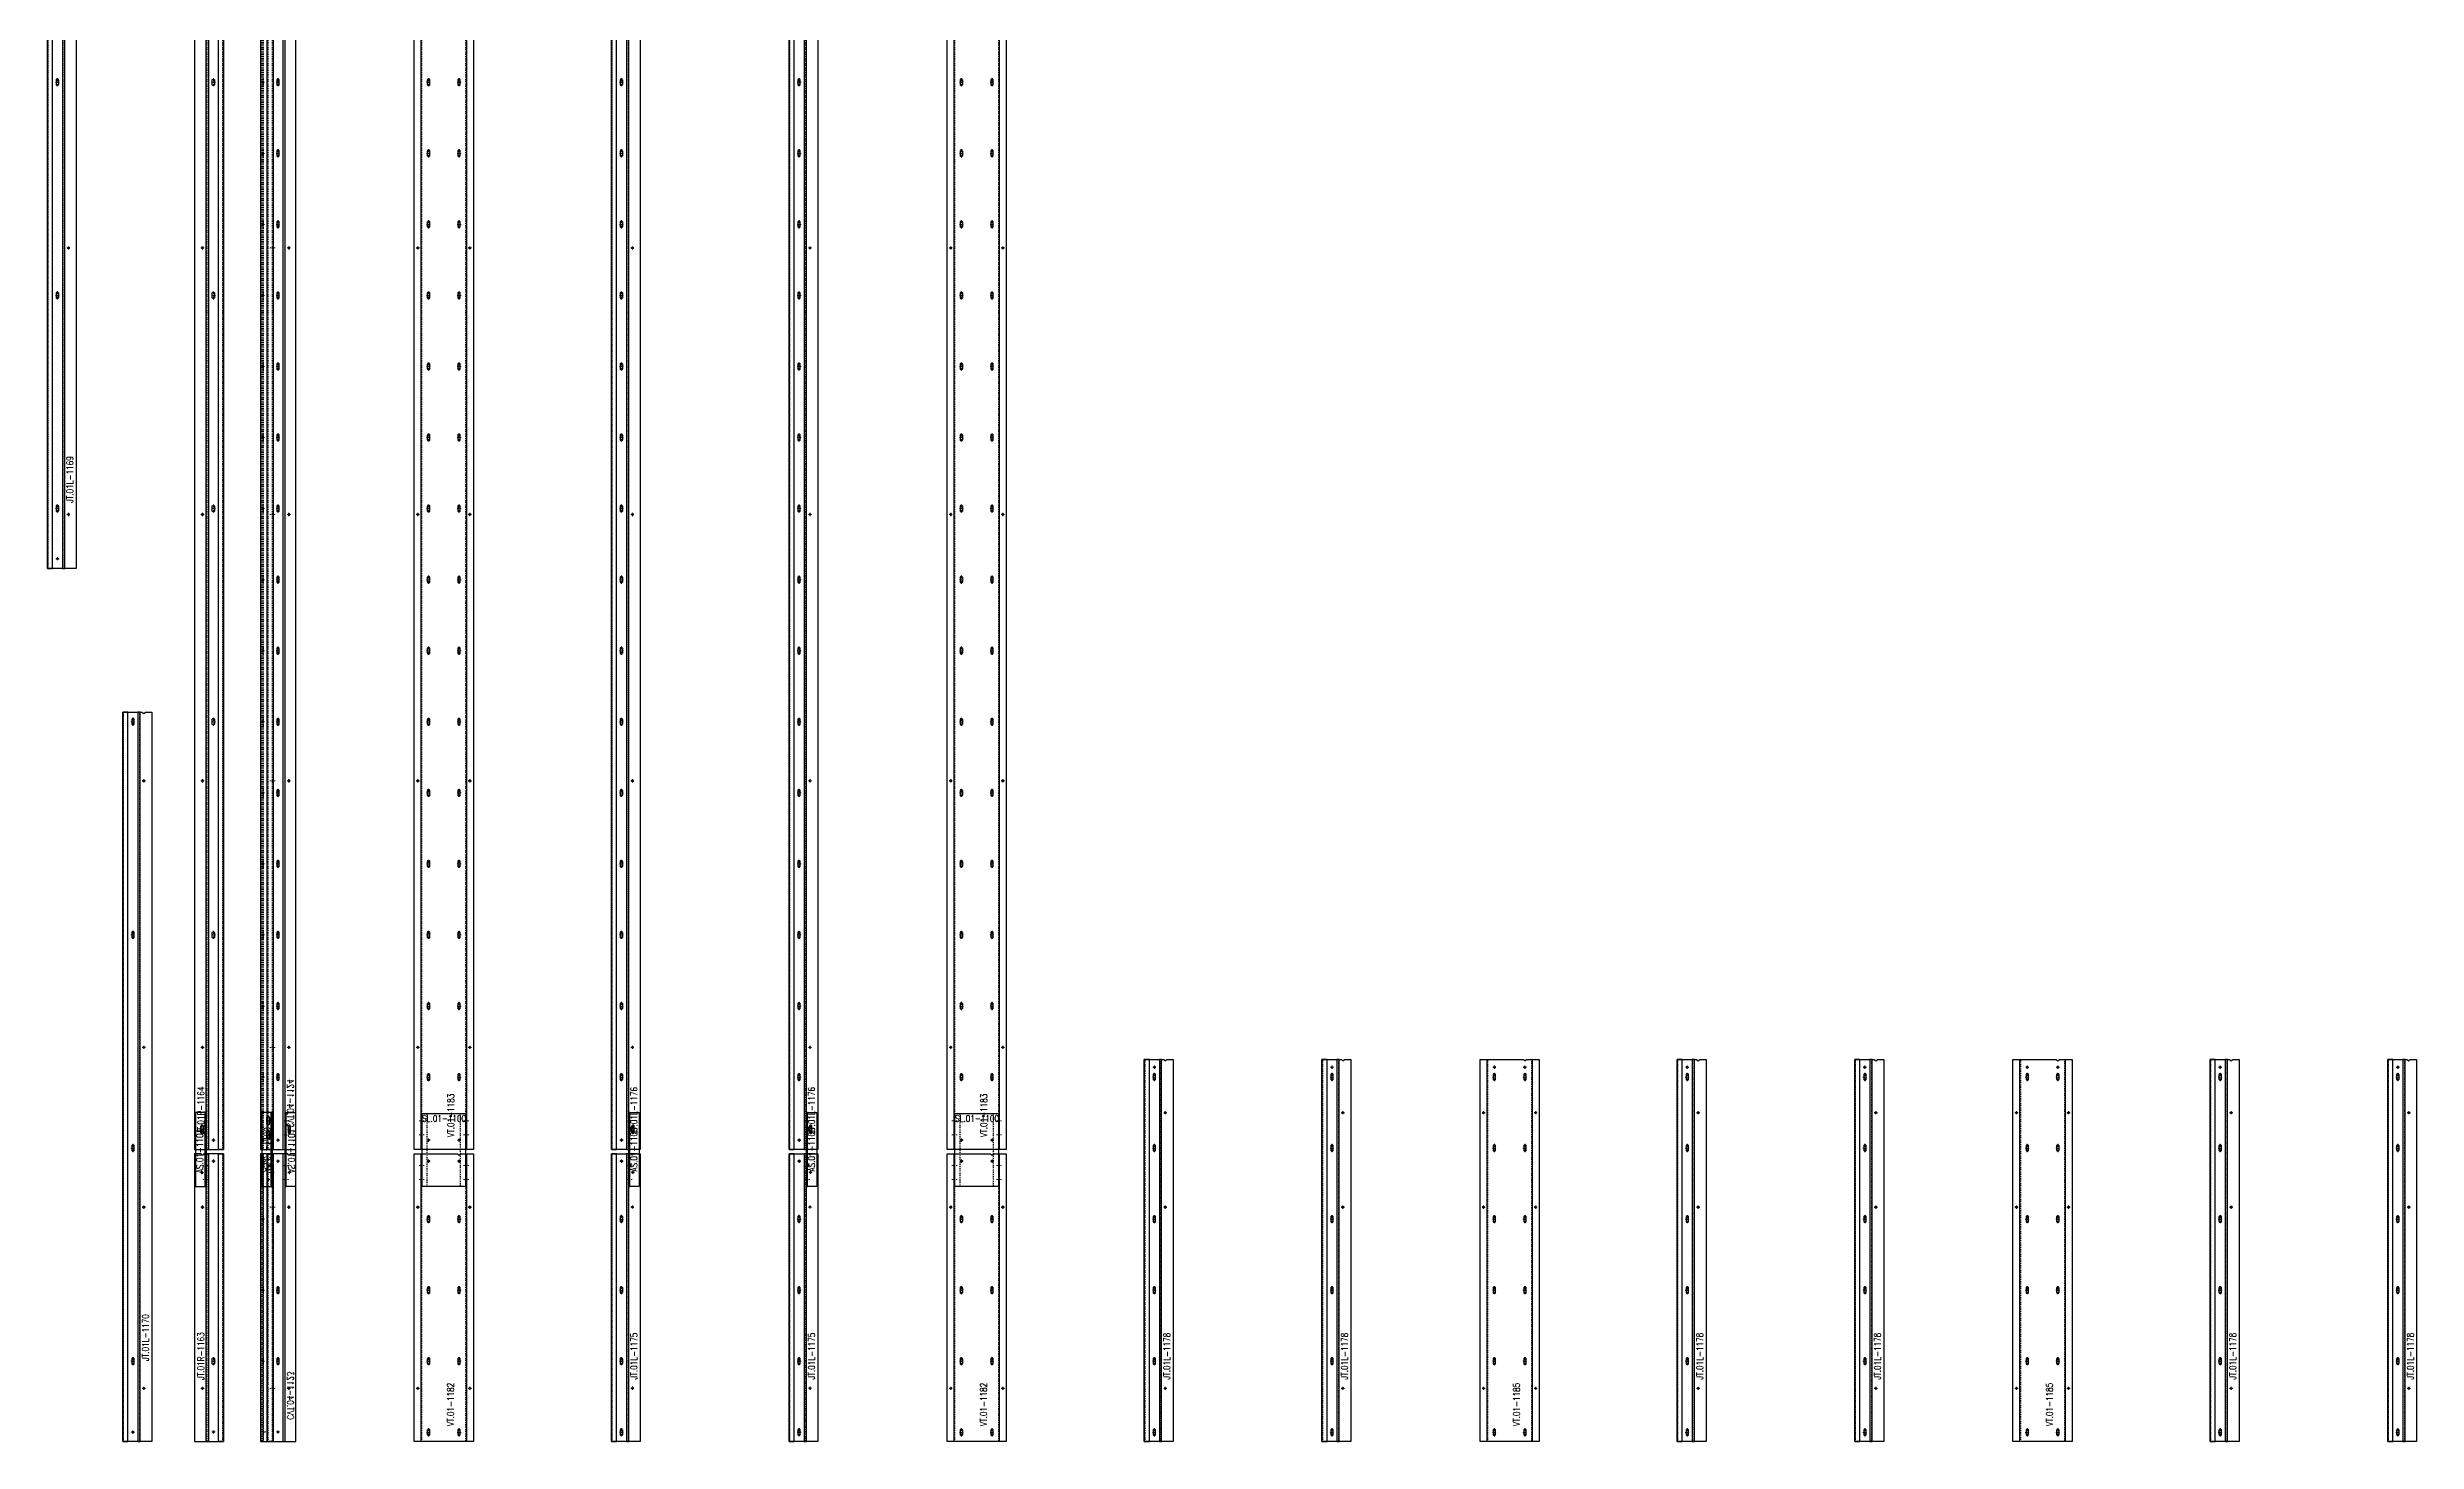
# Model space of a CAD drawing. Header units: inches. Extents: x 841 to 14134, y -5681 to -3225.
# Drawn here: x 2028.6 to 2295.3, y -5681.3 to -5524.4 of the extents above; entities that cross this region are included whole.
import ezdxf

# ---------------------------------------------------------------- set-up
doc = ezdxf.new("R2010")
doc.units = ezdxf.units.IN
doc.header["$MEASUREMENT"] = 0
for name, pattern in [('NBK_Center', [0.541667, 0.333333, -0.0625, 0.083333, -0.0625]), ('NBK_Center2', [0.270833, 0.166667, -0.03125, 0.041667, -0.03125]), ('NBK_Hidden', [0.125, 0.083333, -0.041667]), ('NBK_Hidden2', [0.0625, 0.041667, -0.020833])]:
    doc.linetypes.add(name, pattern=pattern)
doc.layers.get('Defpoints').update_dxf_attribs({"color": 250, "lineweight": 0})
for name, color, linetype, lineweight in [('!Bracket', 11, 'Continuous', 25), ('!Dimension', 50, 'Continuous', 5), ('!Extrusion', 140, 'Continuous', 25), ('!Linetype_Center', 220, 'NBK_Center', 9), ('!Linetype_Center2', 222, 'NBK_Center2', 9), ('!Misc2', 252, 'NBK_Hidden2', 5)]:
    doc.layers.add(name, color=color, linetype=linetype, lineweight=lineweight)
doc.styles.add('Romans', font='romans.shx', dxfattribs={"width": 0.8})

# ---------------------------------------------------------------- blocks, each defined once
blk = doc.blocks.new('TAP HOLE_5mm')
at = {"layer": '!Linetype_Center2'}
for points in [[(-0.18, 0), (0.18, 0)], [(0, 0.18), (0, -0.18)]]:
    blk.add_lwpolyline(points, dxfattribs=at)
blk.add_circle((0, 0), 0.101)
blk = doc.blocks.new('WEEP HOLE')
at = {"layer": '!Linetype_Center'}
for p, q in [((-0.22, 0.37), (0.22, 0.37)), ((0, 0.83), (0, -0.08))]:
    blk.add_line(p, q, dxfattribs=at)
at = {"color": 0}
blk.add_lwpolyline([(-0.14, 0.61), (-0.14, 0.14, 0.414214), (0, 0, 0.414214), (0.14, 0.14), (0.14, 0.61, 0.414214), (0, 0.75, 0.414214)], format="xyb", close=True, dxfattribs=at)
blk = doc.blocks.new('VT.01-1185')
at = {"layer": '!Extrusion'}
blk.add_lwpolyline([(3.33, 0), (-3.33, 0), (-3.33, 43.03), (1.58, 43.03, 1), (1.86, 43.03), (3.33, 43.03)], format="xyb", close=True, dxfattribs=at)
blk.add_lwpolyline([(1.86, 43.03), (2.54, 43.03), (2.54, 0), (-2.54, 0), (-2.54, 43.03), (1.58, 43.03)], dxfattribs=at)
at = {"layer": '!Extrusion', "linetype": 'NBK_Hidden'}
blk.add_lwpolyline([(1.86, 43.03), (2.46, 43.03), (2.46, 0), (-2.46, 0), (-2.46, 43.03), (1.58, 43.03)], dxfattribs=at)
at = {"layer": '!Extrusion'}
for name, p in [('WEEP HOLE', (-1.72, 40.68)), ('TAP HOLE_5mm', (-1.72, 42.15)), ('WEEP HOLE', (1.72, 40.68)), ('TAP HOLE_5mm', (1.72, 42.15)), ('TAP HOLE_5mm', (-2.93, 37.03)), ('TAP HOLE_5mm', (2.93, 37.03)), ('WEEP HOLE', (-1.72, 32.68)), ('WEEP HOLE', (1.72, 32.68)), ('TAP HOLE_5mm', (-2.93, 26.4)), ('WEEP HOLE', (-1.72, 24.68)), ('WEEP HOLE', (1.72, 24.68)), ('TAP HOLE_5mm', (2.93, 26.4)), ('WEEP HOLE', (-1.72, 16.68)), ('WEEP HOLE', (1.72, 16.68)), ('WEEP HOLE', (-1.72, 8.68)), ('WEEP HOLE', (1.72, 8.68)), ('TAP HOLE_5mm', (-2.93, 6)), ('TAP HOLE_5mm', (2.93, 6)), ('WEEP HOLE', (-1.72, 0.67)), ('WEEP HOLE', (1.72, 0.67))]:
    blk.add_blockref(name, p, dxfattribs=at)
at = {"layer": 'Defpoints', "color": 1, "insert": (0.77, 4.18), "char_height": 0.75, "width": 1.65, "attachment_point": 5, "rotation": 90, "style": 'Romans'}
blk.add_mtext('VT.01-1185', dxfattribs=at)
blk = doc.blocks.new('SECTION CLEAR HOLE 1')
at = {"layer": '!Linetype_Center2'}
blk.add_line((-0.33, 0, 0), (0.26, 0, 0), dxfattribs=at)
at = {"layer": '!Misc2'}
blk.add_lwpolyline([(-0.12, 0.1), (0, 0.1), (0, -0.1), (-0.12, -0.1)], close=True, dxfattribs=at)
blk = doc.blocks.new('SLOTTED SECTION1')
at = {"layer": '!Linetype_Center2'}
blk.add_lwpolyline([(-0.24, 0), (0.12, 0)], dxfattribs=at)
at = {"layer": '!Misc2'}
blk.add_lwpolyline([(-0.12, 0.47), (0, 0.47), (0, -0.47), (-0.12, -0.47)], close=True, dxfattribs=at)
blk = doc.blocks.new('SLOTTED HOLE 1')
at = {"layer": '!Linetype_Center'}
for p, q in [((0, 0.55), (0, -0.55)), ((-0.22, 0), (0.22, 0))]:
    blk.add_line(p, q, dxfattribs=at)
at = {"color": 0}
blk.add_lwpolyline([(-0.14, 0.33), (-0.14, -0.33, 0.414214), (0, -0.47, 0.414214), (0.14, -0.33), (0.14, 0.33, 0.414214), (0, 0.47, 0.414214)], format="xyb", close=True, dxfattribs=at)
blk = doc.blocks.new('SL.01-1101')
at = {"layer": '!Bracket'}
for points in [[(4.65, -1.3), (4.65, -0.12), (-3.67, -0.12), (-3.67, -1.3)], [(-3.67, -1.3), (-3.67, -1.18), (4.65, -1.18), (4.65, -1.3)]]:
    blk.add_lwpolyline(points, close=True, dxfattribs=at)
at = {"layer": '!Dimension', "xscale": -1, "rotation": 270}
for name, p in [('SECTION CLEAR HOLE 1', (-2.88, -1.18)), ('SECTION CLEAR HOLE 1', (-1.3, -1.18)), ('SLOTTED SECTION1', (2.15, -1.18)), ('SLOTTED SECTION1', (3.73, -1.18))]:
    blk.add_blockref(name, p, dxfattribs=at)
at = {"layer": '!Extrusion', "xscale": -1, "rotation": 270}
blk.add_blockref('TAP HOLE_5mm', (-2.09, -0.83), dxfattribs=at)
at = {"layer": '!Extrusion', "linetype": 'NBK_Hidden', "xscale": -1, "rotation": 270}
blk.add_blockref('SLOTTED HOLE 1', (2.75, -0.83), dxfattribs=at)
at = {"layer": 'Defpoints', "color": 30, "insert": (0.32, -0.6), "char_height": 0.75, "width": 1.65, "attachment_point": 5, "style": 'Romans'}
blk.add_mtext('AS.01-1101', dxfattribs=at)
blk = doc.blocks.new('JT.01R-1163')
at = {"layer": '!Extrusion'}
blk.add_lwpolyline([(-3.25, 0), (0, 0), (0, 32.4), (-2.22, 32.4, -1), (-2.5, 32.4), (-3.25, 32.4)], format="xyb", close=True, dxfattribs=at)
for points in [[(-1.69, 32.4), (-1.69, 0), (-1.95, 0), (-1.95, 32.4)], [(0, 32.4), (0, 0), (-0.57, 0), (-0.57, 32.4)]]:
    blk.add_lwpolyline(points, close=True, dxfattribs=at)
at = {"layer": '!Extrusion', "linetype": 'NBK_Hidden'}
for points in [[(-1.87, 32.4), (-1.87, 0), (-1.95, 0), (-1.95, 32.4)], [(0, 32.4), (0, 0), (-0.08, 0), (-0.08, 32.4)]]:
    blk.add_lwpolyline(points, close=True, dxfattribs=at)
at = {"layer": '!Extrusion', "xscale": -1}
for name, p in [('TAP HOLE_5mm', (-1.13, 31.57)), ('TAP HOLE_5mm', (-2.36, 26.4)), ('WEEP HOLE', (-1.13, 8.68)), ('TAP HOLE_5mm', (-2.36, 6)), ('TAP HOLE_5mm', (-1.13, 1.09))]:
    blk.add_blockref(name, p, dxfattribs=at)
at = {"color": 144, "rotation": 90}
blk.add_blockref('SL.01-1101', (-3.25, 32.4), dxfattribs=at)
at = {"layer": 'Defpoints', "color": 5, "insert": (-2.54, 9.62), "char_height": 0.75, "width": 1.65, "attachment_point": 5, "rotation": 90, "style": 'Romans'}
blk.add_mtext('JT.01R-1163', dxfattribs=at)
blk = doc.blocks.new('CLEAR SECTION HOLE')
at = {"layer": '!Linetype_Center2'}
blk.add_line((-0.33, 0), (0.26, 0), dxfattribs=at)
at = {"layer": '!Misc2'}
blk.add_lwpolyline([(-0.08, 0.1), (0, 0.1), (0, -0.1), (-0.08, -0.1)], close=True, dxfattribs=at)
blk = doc.blocks.new('VT.01-1182')
at = {"layer": '!Extrusion'}
blk.add_lwpolyline([(-2.45, 36.93), (2.45, 36.93), (2.45, 28.73), (-2.45, 28.73)], close=True, dxfattribs=at)
at = {"layer": '!Extrusion', "linetype": 'NBK_Hidden2'}
blk.add_lwpolyline([(-1.86, 36.93), (1.86, 36.93), (1.86, 28.73), (-1.86, 28.73)], close=True, dxfattribs=at)
at = {"layer": '!Extrusion'}
blk.add_lwpolyline([(3.33, 0), (-3.33, 0), (-3.33, 32.4), (1.58, 32.4, 1), (1.86, 32.4), (3.33, 32.4)], format="xyb", close=True, dxfattribs=at)
blk.add_lwpolyline([(1.86, 32.4), (2.54, 32.4), (2.54, 0), (-2.54, 0), (-2.54, 32.4), (1.58, 32.4)], dxfattribs=at)
at = {"layer": '!Extrusion', "linetype": 'NBK_Hidden'}
blk.add_lwpolyline([(1.86, 32.4), (2.46, 32.4), (2.46, 0), (-2.46, 0), (-2.46, 32.4), (1.58, 32.4)], dxfattribs=at)
at = {"layer": '!Dimension', "rotation": 360}
for p in [(-2.46, 31.1), (-2.46, 29.52), (2.54, 31.1), (2.54, 29.52)]:
    blk.add_blockref('CLEAR SECTION HOLE', p, dxfattribs=at)
at = {"layer": '!Extrusion'}
for name, p in [('TAP HOLE_5mm', (-1.72, 31.57)), ('TAP HOLE_5mm', (1.72, 31.57)), ('TAP HOLE_5mm', (-2.93, 26.4)), ('WEEP HOLE', (-1.72, 24.68)), ('WEEP HOLE', (1.72, 24.68)), ('TAP HOLE_5mm', (2.93, 26.4)), ('WEEP HOLE', (-1.72, 16.68)), ('WEEP HOLE', (1.72, 16.68)), ('WEEP HOLE', (-1.72, 8.68)), ('WEEP HOLE', (1.72, 8.68)), ('TAP HOLE_5mm', (-2.93, 6)), ('TAP HOLE_5mm', (2.93, 6)), ('WEEP HOLE', (-1.72, 0.67)), ('WEEP HOLE', (1.72, 0.67))]:
    blk.add_blockref(name, p, dxfattribs=at)
at = {"layer": 'Defpoints', "color": 30, "insert": (0.03, 36.38), "char_height": 0.75, "width": 1.65, "attachment_point": 5, "style": 'Romans'}
blk.add_mtext('SL.01-1100', dxfattribs=at)
at = {"layer": 'Defpoints', "color": 1, "insert": (0.77, 4.18), "char_height": 0.75, "width": 1.65, "attachment_point": 5, "rotation": 90, "style": 'Romans'}
blk.add_mtext('VT.01-1182', dxfattribs=at)
blk = doc.blocks.new('SLOTTED SECTION HOLE')
at = {"layer": '!Linetype_Center2'}
blk.add_line((-0.33, 0), (0.26, 0), dxfattribs=at)
at = {"layer": '!Misc2'}
blk.add_lwpolyline([(-0.08, 0.47), (0, 0.47), (0, -0.47), (-0.08, -0.47)], close=True, dxfattribs=at)
blk = doc.blocks.new('VT.01-1183')
at = {"layer": '!Extrusion'}
blk.add_lwpolyline([(-2.45, 148.03), (2.45, 148.03), (2.45, 139.83), (-2.45, 139.83)], close=True, dxfattribs=at)
at = {"layer": '!Extrusion', "linetype": 'NBK_Hidden2'}
blk.add_lwpolyline([(-1.86, 148.03), (1.86, 148.03), (1.86, 139.83), (-1.86, 139.83)], close=True, dxfattribs=at)
at = {"layer": '!Extrusion'}
blk.add_lwpolyline([(3.33, 0), (-3.33, 0), (-3.33, 143.5), (1.58, 143.5, 1), (1.86, 143.5), (3.33, 143.5)], format="xyb", close=True, dxfattribs=at)
blk.add_lwpolyline([(1.86, 143.5), (2.54, 143.5), (2.54, 0), (-2.54, 0), (-2.54, 143.5), (1.58, 143.5)], dxfattribs=at)
at = {"layer": '!Extrusion', "linetype": 'NBK_Hidden'}
blk.add_lwpolyline([(1.86, 143.5), (2.46, 143.5), (2.46, 0), (-2.46, 0), (-2.46, 143.5), (1.58, 143.5)], dxfattribs=at)
at = {"layer": '!Dimension', "rotation": 360}
for name, p in [('CLEAR SECTION HOLE', (-2.46, 142.21)), ('CLEAR SECTION HOLE', (2.54, 142.21)), ('CLEAR SECTION HOLE', (-2.46, 140.63)), ('CLEAR SECTION HOLE', (2.54, 140.63)), ('SLOTTED SECTION HOLE', (-2.46, 3.23)), ('SLOTTED SECTION HOLE', (2.54, 3.23)), ('SLOTTED SECTION HOLE', (-2.46, 1.65)), ('SLOTTED SECTION HOLE', (2.54, 1.65))]:
    blk.add_blockref(name, p, dxfattribs=at)
at = {"layer": '!Extrusion', "rotation": 360}
for name, p in [('TAP HOLE_5mm', (-1.72, 142.67)), ('TAP HOLE_5mm', (1.72, 142.67)), ('WEEP HOLE', (-1.72, 135.78)), ('WEEP HOLE', (1.72, 135.78)), ('TAP HOLE_5mm', (-2.93, 131.5)), ('TAP HOLE_5mm', (2.93, 131.5)), ('WEEP HOLE', (-1.72, 127.78)), ('WEEP HOLE', (1.72, 127.78)), ('WEEP HOLE', (-1.72, 119.78)), ('WEEP HOLE', (1.72, 119.78)), ('WEEP HOLE', (-1.72, 111.78)), ('WEEP HOLE', (1.72, 111.78)), ('WEEP HOLE', (-1.72, 103.78)), ('WEEP HOLE', (1.72, 103.78)), ('TAP HOLE_5mm', (-2.93, 101.5)), ('TAP HOLE_5mm', (2.93, 101.5)), ('WEEP HOLE', (-1.72, 95.78)), ('WEEP HOLE', (1.72, 95.78)), ('WEEP HOLE', (-1.72, 87.78)), ('WEEP HOLE', (1.72, 87.78)), ('WEEP HOLE', (-1.72, 79.78)), ('WEEP HOLE', (1.72, 79.78)), ('WEEP HOLE', (-1.72, 71.78)), ('WEEP HOLE', (1.72, 71.78)), ('TAP HOLE_5mm', (-2.93, 71.5)), ('TAP HOLE_5mm', (2.93, 71.5)), ('WEEP HOLE', (-1.72, 63.78)), ('WEEP HOLE', (1.72, 63.78)), ('WEEP HOLE', (-1.72, 55.78)), ('WEEP HOLE', (1.72, 55.78)), ('WEEP HOLE', (-1.72, 47.78)), ('WEEP HOLE', (1.72, 47.78)), ('TAP HOLE_5mm', (-2.93, 41.5)), ('WEEP HOLE', (-1.72, 39.77)), ('WEEP HOLE', (1.72, 39.77)), ('TAP HOLE_5mm', (2.93, 41.5)), ('WEEP HOLE', (-1.72, 31.78)), ('WEEP HOLE', (1.72, 31.78)), ('WEEP HOLE', (-1.72, 23.78)), ('WEEP HOLE', (1.72, 23.78)), ('WEEP HOLE', (-1.72, 15.78)), ('WEEP HOLE', (1.72, 15.78)), ('TAP HOLE_5mm', (-2.93, 11.5)), ('TAP HOLE_5mm', (2.93, 11.5)), ('WEEP HOLE', (-1.72, 7.78)), ('WEEP HOLE', (1.72, 7.78)), ('TAP HOLE_5mm', (-1.72, 1.06)), ('TAP HOLE_5mm', (1.72, 1.06))]:
    blk.add_blockref(name, p, dxfattribs=at)
at = {"layer": 'Defpoints', "color": 30, "insert": (-0.07, 147.18), "char_height": 0.75, "width": 1.65, "attachment_point": 5, "style": 'Romans'}
blk.add_mtext('SL.01-1100', dxfattribs=at)
at = {"layer": 'Defpoints', "color": 1, "insert": (0.8, 3.84), "char_height": 0.75, "width": 1.65, "attachment_point": 5, "rotation": 90, "style": 'Romans'}
blk.add_mtext('VT.01-1183', dxfattribs=at)
blk = doc.blocks.new('JT.01R-1164')
at = {"layer": '!Extrusion'}
blk.add_lwpolyline([(-3.25, 0), (0, 0), (0, 143.5), (-2.22, 143.5, -1), (-2.5, 143.5), (-3.25, 143.5)], format="xyb", close=True, dxfattribs=at)
for points in [[(-1.69, 143.5), (-1.69, 0), (-1.95, 0), (-1.95, 143.5)], [(0, 143.5), (0, 0), (-0.57, 0), (-0.57, 143.5)]]:
    blk.add_lwpolyline(points, close=True, dxfattribs=at)
at = {"layer": '!Extrusion', "linetype": 'NBK_Hidden'}
for points in [[(-1.87, 143.5), (-1.87, 0), (-1.95, 0), (-1.95, 143.5)], [(0, 143.5), (0, 0), (-0.08, 0), (-0.08, 143.5)]]:
    blk.add_lwpolyline(points, close=True, dxfattribs=at)
at = {"layer": '!Extrusion', "xscale": -1}
for name, p in [('TAP HOLE_5mm', (-1.13, 142.67)), ('TAP HOLE_5mm', (-2.36, 131.5)), ('WEEP HOLE', (-1.13, 119.78)), ('TAP HOLE_5mm', (-2.36, 101.5)), ('WEEP HOLE', (-1.13, 95.78)), ('WEEP HOLE', (-1.13, 71.78)), ('TAP HOLE_5mm', (-2.36, 71.5)), ('WEEP HOLE', (-1.13, 47.78)), ('TAP HOLE_5mm', (-2.36, 41.5)), ('WEEP HOLE', (-1.13, 23.78)), ('TAP HOLE_5mm', (-2.36, 11.5)), ('TAP HOLE_5mm', (-1.13, 1.06))]:
    blk.add_blockref(name, p, dxfattribs=at)
at = {"color": 144, "rotation": 90}
blk.add_blockref('SL.01-1101', (-3.25, 143.5), dxfattribs=at)
at = {"layer": 'Defpoints', "color": 5, "insert": (-2.54, 4.4), "char_height": 0.75, "width": 1.65, "attachment_point": 5, "rotation": 90, "style": 'Romans'}
blk.add_mtext('JT.01R-1164', dxfattribs=at)
blk = doc.blocks.new('AS.01-1100')
at = {"layer": '!Bracket'}
for points in [[(-1.3, 4.65), (-0.12, 4.65), (-0.12, -3.67), (-1.3, -3.67)], [(-1.3, -3.67), (-1.18, -3.67), (-1.18, 4.65), (-1.3, 4.65)]]:
    blk.add_lwpolyline(points, close=True, dxfattribs=at)
at = {"layer": '!Dimension'}
for name, p in [('SLOTTED SECTION1', (-1.18, 3.73)), ('SLOTTED SECTION1', (-1.18, 2.15)), ('SECTION CLEAR HOLE 1', (-1.18, -1.3)), ('SECTION CLEAR HOLE 1', (-1.18, -2.88))]:
    blk.add_blockref(name, p, dxfattribs=at)
at = {"layer": '!Extrusion', "linetype": 'NBK_Hidden'}
blk.add_blockref('SLOTTED HOLE 1', (-0.83, 2.75), dxfattribs=at)
at = {"layer": '!Extrusion', "rotation": 360}
blk.add_blockref('TAP HOLE_5mm', (-0.83, -2.09), dxfattribs=at)
at = {"layer": 'Defpoints', "color": 30, "insert": (-0.71, 0.49), "char_height": 0.75, "width": 1.65, "attachment_point": 5, "rotation": 90, "style": 'Romans'}
blk.add_mtext('AS.01-1100', dxfattribs=at)
blk = doc.blocks.new('JT.01L-1169')
at = {"layer": '!Extrusion'}
blk.add_lwpolyline([(3.25, 0), (0, 0), (0, 78.08), (2.22, 78.08, 1), (2.5, 78.08), (3.25, 78.08)], format="xyb", close=True, dxfattribs=at)
at = {"layer": '!Extrusion', "linetype": 'NBK_Hidden'}
for points in [[(0, 78.08), (0, 0), (0.08, 0), (0.08, 78.08)], [(1.87, 78.08), (1.87, 0), (1.95, 0), (1.95, 78.08)]]:
    blk.add_lwpolyline(points, close=True, dxfattribs=at)
at = {"layer": '!Extrusion'}
for points in [[(0, 78.08), (0, 0), (0.57, 0), (0.57, 78.08)], [(1.69, 78.08), (1.69, 0), (1.95, 0), (1.95, 78.08)]]:
    blk.add_lwpolyline(points, close=True, dxfattribs=at)
at = {"layer": '!Dimension'}
blk.add_blockref('AS.01-1100', (3.25, 78.08), dxfattribs=at)
at = {"layer": '!Extrusion', "rotation": 360}
for p in [(1.13, 77.25), (2.36, 66.08), (2.36, 36.08), (2.36, 6.08), (1.13, 1.09)]:
    blk.add_blockref('TAP HOLE_5mm', p, dxfattribs=at)
at = {"layer": '!Extrusion'}
for p in [(1.13, 54.37), (1.13, 30.37), (1.13, 6.37)]:
    blk.add_blockref('WEEP HOLE', p, dxfattribs=at)
at = {"layer": 'Defpoints', "color": 2, "insert": (2.54, 10), "char_height": 0.75, "width": 1.65, "attachment_point": 5, "rotation": 90, "style": 'Romans'}
blk.add_mtext('JT.01L-1169', dxfattribs=at)
blk = doc.blocks.new('JT.01L-1170')
at = {"layer": '!Extrusion'}
blk.add_lwpolyline([(3.25, 0.19), (0, 0.19), (0, 82.31), (2.22, 82.31, 1), (2.5, 82.31), (3.25, 82.31)], format="xyb", close=True, dxfattribs=at)
at = {"layer": '!Extrusion', "linetype": 'NBK_Hidden'}
for points in [[(0, 82.31), (0, 0.19), (0.08, 0.19), (0.08, 82.31)], [(1.87, 82.31), (1.87, 0.19), (1.95, 0.19), (1.95, 82.31)]]:
    blk.add_lwpolyline(points, close=True, dxfattribs=at)
at = {"layer": '!Extrusion'}
for points in [[(0, 82.31), (0, 0.19), (0.57, 0.19), (0.57, 82.31)], [(1.69, 82.31), (1.69, 0.19), (1.95, 0.19), (1.95, 82.31)]]:
    blk.add_lwpolyline(points, close=True, dxfattribs=at)
for p in [(1.13, 80.87), (1.13, 56.87), (1.13, 32.87), (1.13, 8.87)]:
    blk.add_blockref('WEEP HOLE', p, dxfattribs=at)
at = {"layer": '!Extrusion', "rotation": 360}
for p in [(2.36, 74.58), (2.36, 44.58), (2.36, 26.58), (2.36, 6.19), (1.13, 1.25)]:
    blk.add_blockref('TAP HOLE_5mm', p, dxfattribs=at)
at = {"layer": 'Defpoints', "color": 2, "insert": (2.54, 11.9), "char_height": 0.75, "width": 1.65, "attachment_point": 5, "rotation": 90, "style": 'Romans'}
blk.add_mtext('JT.01L-1170', dxfattribs=at)
blk = doc.blocks.new('19mm WEEP HOLE')
at = {"layer": '!Linetype_Center'}
blk.add_line((-0.37, 0.2), (-0.37, -0.12), dxfattribs=at)
at = {"linetype": 'NBK_Hidden'}
blk.add_lwpolyline([(-0.75, 0.08), (0, 0.08), (0, 0), (-0.75, 0)], close=True, dxfattribs=at)
blk = doc.blocks.new('HOLE SECTION')
at = {"layer": '!Linetype_Center2'}
blk.add_line((-0.33, 0), (0.26, 0), dxfattribs=at)
at = {"layer": '!Misc2'}
blk.add_lwpolyline([(-0.09, 0.1), (0, 0.1), (0, -0.1), (-0.09, -0.1)], close=True, dxfattribs=at)
blk = doc.blocks.new('AS.01-1100-')
at = {"layer": '!Bracket'}
for points in [[(4.65, 1.33), (4.65, 0.15), (-3.67, 0.15), (-3.67, 1.33)], [(-3.67, 1.33), (-3.67, 1.21), (4.65, 1.21), (4.65, 1.33)]]:
    blk.add_lwpolyline(points, close=True, dxfattribs=at)
at = {"layer": '!Dimension', "rotation": 270}
for name, p in [('SECTION CLEAR HOLE 1', (-2.09, 1.21)), ('SLOTTED SECTION1', (2.75, 1.21))]:
    blk.add_blockref(name, p, dxfattribs=at)
at = {"layer": '!Extrusion', "rotation": 270}
for p in [(-2.88, 0.86, 0), (-1.3, 0.86, 0)]:
    blk.add_blockref('TAP HOLE_5mm', p, dxfattribs=at)
at = {"layer": '!Extrusion', "linetype": 'NBK_Hidden', "rotation": 270}
for p in [(2.15, 0.86), (3.73, 0.86)]:
    blk.add_blockref('SLOTTED HOLE 1', p, dxfattribs=at)
at = {"layer": 'Defpoints', "color": 30, "insert": (0.49, 0.74), "char_height": 0.75, "width": 1.65, "attachment_point": 5, "style": 'Romans'}
blk.add_mtext('AS.01-1100', dxfattribs=at)
blk = doc.blocks.new('CVT.04-1124')
at = {"layer": '!Extrusion'}
blk.add_lwpolyline([(-3.97, 0), (-3.97, 143.5), (-3.34, 143.5, 1), (-3.06, 143.5), (0, 143.5), (0, 0)], format="xyb", close=True, dxfattribs=at)
for points in [[(-2.78, 0), (-2.78, 143.5), (-2.53, 143.5), (-2.53, 0)], [(-0.76, 0), (-0.76, 143.5), (-1.41, 143.5), (-1.41, 0)]]:
    blk.add_lwpolyline(points, close=True, dxfattribs=at)
at = {"layer": '!Extrusion', "linetype": 'NBK_Hidden'}
for points in [[(-1.42, 0), (-1.42, 143.5), (-1.33, 143.5), (-1.33, 0)], [(-0.86, 0), (-0.86, 143.5), (-0.76, 143.5), (-0.76, 0)], [(-0.35, 0), (-0.35, 143.5), (-0.28, 143.5), (-0.28, 0)], [(-0.04, 0), (-0.04, 143.5), (-0.14, 143.5), (-0.14, 0)]]:
    blk.add_lwpolyline(points, close=True, dxfattribs=at)
at = {"layer": '!Dimension'}
for name, p in [('CLEAR SECTION HOLE', (-0.28, 142.67)), ('HOLE SECTION', (-1.33, 131.5)), ('HOLE SECTION', (-1.33, 101.5)), ('HOLE SECTION', (-1.33, 71.5)), ('HOLE SECTION', (-1.33, 41.5)), ('HOLE SECTION', (-1.33, 11.5)), ('CLEAR SECTION HOLE', (-0.28, 1.06))]:
    blk.add_blockref(name, p, dxfattribs=at)
at = {"layer": '!Extrusion', "xscale": -1}
for name, p in [('TAP HOLE_5mm', (-1.97, 142.67)), ('WEEP HOLE', (-1.97, 135.78)), ('WEEP HOLE', (-1.97, 127.78)), ('WEEP HOLE', (-1.97, 119.78)), ('WEEP HOLE', (-1.97, 111.78)), ('WEEP HOLE', (-1.97, 103.78)), ('WEEP HOLE', (-1.97, 95.78)), ('WEEP HOLE', (-1.97, 87.78)), ('WEEP HOLE', (-1.97, 79.78)), ('WEEP HOLE', (-1.97, 71.78)), ('WEEP HOLE', (-1.97, 63.78)), ('WEEP HOLE', (-1.97, 55.78)), ('WEEP HOLE', (-1.97, 47.78)), ('WEEP HOLE', (-1.97, 39.77)), ('WEEP HOLE', (-1.97, 31.78)), ('WEEP HOLE', (-1.97, 23.78)), ('WEEP HOLE', (-1.97, 15.78)), ('WEEP HOLE', (-1.97, 7.78)), ('TAP HOLE_5mm', (-1.97, 1.06))]:
    blk.add_blockref(name, p, dxfattribs=at)
at = {"layer": '!Extrusion', "rotation": 270}
for p in [(-0.35, 135.78), (-0.35, 127.78), (-0.35, 119.78), (-0.35, 111.78), (-0.35, 103.78), (-0.35, 95.78), (-0.35, 87.78), (-0.35, 79.78), (-0.35, 71.78), (-0.35, 63.78), (-0.35, 55.78), (-0.35, 47.78), (-0.35, 39.77), (-0.35, 31.78), (-0.35, 23.78), (-0.35, 15.78), (-0.35, 7.78)]:
    blk.add_blockref('19mm WEEP HOLE', p, dxfattribs=at)
at = {"layer": '!Extrusion'}
for p in [(-3.2, 131.5), (-3.2, 101.5), (-3.2, 71.5), (-3.2, 41.5), (-3.2, 11.5)]:
    blk.add_blockref('TAP HOLE_5mm', p, dxfattribs=at)
at = {"color": 144, "rotation": 90}
for name, p in [('SL.01-1101', (-4.08, 143.5)), ('AS.01-1100-', (0, 143.5))]:
    blk.add_blockref(name, p, dxfattribs=at)
at = {"layer": 'Defpoints', "color": 3, "insert": (-3.38, 5.18), "char_height": 0.75, "width": 1.65, "attachment_point": 5, "rotation": 90, "style": 'Romans'}
blk.add_mtext('CVT.04-1124', dxfattribs=at)
blk = doc.blocks.new('CVT.04-1123')
at = {"layer": '!Extrusion'}
blk.add_lwpolyline([(-3.97, 0), (-3.97, 32.4), (-3.34, 32.4, 1), (-3.06, 32.4), (0, 32.4), (0, 0)], format="xyb", close=True, dxfattribs=at)
for points in [[(-2.78, 0), (-2.78, 32.4), (-2.53, 32.4), (-2.53, 0)], [(-0.76, 0), (-0.76, 32.4), (-1.41, 32.4), (-1.41, 0)]]:
    blk.add_lwpolyline(points, close=True, dxfattribs=at)
at = {"layer": '!Extrusion', "linetype": 'NBK_Hidden'}
for points in [[(-1.42, 0), (-1.42, 32.4), (-1.33, 32.4), (-1.33, 0)], [(-0.86, 0), (-0.86, 32.4), (-0.76, 32.4), (-0.76, 0)], [(-0.35, 0), (-0.35, 32.4), (-0.28, 32.4), (-0.28, 0)], [(-0.04, 0), (-0.04, 32.4), (-0.14, 32.4), (-0.14, 0)]]:
    blk.add_lwpolyline(points, close=True, dxfattribs=at)
at = {"layer": '!Dimension'}
for name, p in [('CLEAR SECTION HOLE', (-0.28, 31.57)), ('HOLE SECTION', (-1.33, 26.4)), ('HOLE SECTION', (-1.33, 6)), ('CLEAR SECTION HOLE', (-0.28, 1.09))]:
    blk.add_blockref(name, p, dxfattribs=at)
at = {"layer": '!Extrusion', "xscale": -1}
for name, p in [('TAP HOLE_5mm', (-1.97, 31.57)), ('WEEP HOLE', (-1.97, 24.68)), ('WEEP HOLE', (-1.97, 16.68)), ('WEEP HOLE', (-1.97, 8.68)), ('TAP HOLE_5mm', (-1.97, 1.09))]:
    blk.add_blockref(name, p, dxfattribs=at)
at = {"layer": '!Extrusion'}
for p in [(-3.2, 26.4), (-3.2, 6)]:
    blk.add_blockref('TAP HOLE_5mm', p, dxfattribs=at)
at = {"layer": '!Extrusion', "rotation": 270}
for p in [(-0.35, 24.68), (-0.35, 16.68), (-0.35, 8.68)]:
    blk.add_blockref('19mm WEEP HOLE', p, dxfattribs=at)
at = {"color": 144, "rotation": 90}
for name, p in [('SL.01-1101', (-4.08, 32.4)), ('AS.01-1100-', (0, 32.4))]:
    blk.add_blockref(name, p, dxfattribs=at)
at = {"layer": 'Defpoints', "color": 3, "insert": (-3.38, 5.18), "char_height": 0.75, "width": 1.65, "attachment_point": 5, "rotation": 90, "style": 'Romans'}
blk.add_mtext('CVT.04-1123', dxfattribs=at)
blk = doc.blocks.new('JT.01L-1178')
at = {"layer": '!Extrusion'}
blk.add_lwpolyline([(3.25, 0), (0, 0), (0, 43.03), (2.22, 43.03, 1), (2.5, 43.03), (3.25, 43.03)], format="xyb", close=True, dxfattribs=at)
at = {"layer": '!Extrusion', "linetype": 'NBK_Hidden'}
for points in [[(0, 43.03), (0, 0), (0.08, 0), (0.08, 43.03)], [(1.87, 43.03), (1.87, 0), (1.95, 0), (1.95, 43.03)]]:
    blk.add_lwpolyline(points, close=True, dxfattribs=at)
at = {"layer": '!Extrusion'}
for points in [[(0, 43.03), (0, 0), (0.57, 0), (0.57, 43.03)], [(1.69, 43.03), (1.69, 0), (1.95, 0), (1.95, 43.03)]]:
    blk.add_lwpolyline(points, close=True, dxfattribs=at)
for p in [(1.13, 40.68), (1.13, 32.68), (1.13, 24.68), (1.13, 16.68), (1.13, 8.68), (1.13, 0.67)]:
    blk.add_blockref('WEEP HOLE', p, dxfattribs=at)
at = {"layer": '!Extrusion', "rotation": 360}
for p in [(1.13, 42.15), (2.36, 37.03), (2.36, 26.4), (2.36, 6)]:
    blk.add_blockref('TAP HOLE_5mm', p, dxfattribs=at)
at = {"layer": 'Defpoints', "color": 2, "insert": (2.54, 9.62), "char_height": 0.75, "width": 1.65, "attachment_point": 5, "rotation": 90, "style": 'Romans'}
blk.add_mtext('JT.01L-1178', dxfattribs=at)
blk = doc.blocks.new('JT.01L-1175')
at = {"layer": '!Extrusion'}
blk.add_lwpolyline([(3.25, 0), (0, 0), (0, 32.4), (2.22, 32.4, 1), (2.5, 32.4), (3.25, 32.4)], format="xyb", close=True, dxfattribs=at)
at = {"layer": '!Extrusion', "linetype": 'NBK_Hidden'}
for points in [[(0, 32.4), (0, 0), (0.08, 0), (0.08, 32.4)], [(1.87, 32.4), (1.87, 0), (1.95, 0), (1.95, 32.4)]]:
    blk.add_lwpolyline(points, close=True, dxfattribs=at)
at = {"layer": '!Extrusion'}
for points in [[(0, 32.4), (0, 0), (0.57, 0), (0.57, 32.4)], [(1.69, 32.4), (1.69, 0), (1.95, 0), (1.95, 32.4)]]:
    blk.add_lwpolyline(points, close=True, dxfattribs=at)
at = {"layer": '!Dimension'}
blk.add_blockref('AS.01-1100', (3.25, 32.4), dxfattribs=at)
at = {"layer": '!Extrusion', "rotation": 360}
for p in [(1.13, 31.57), (2.36, 26.4), (2.36, 6)]:
    blk.add_blockref('TAP HOLE_5mm', p, dxfattribs=at)
at = {"layer": '!Extrusion'}
for p in [(1.13, 24.68), (1.13, 16.68), (1.13, 8.68), (1.13, 0.67)]:
    blk.add_blockref('WEEP HOLE', p, dxfattribs=at)
at = {"layer": 'Defpoints', "color": 2, "insert": (2.54, 9.62), "char_height": 0.75, "width": 1.65, "attachment_point": 5, "rotation": 90, "style": 'Romans'}
blk.add_mtext('JT.01L-1175', dxfattribs=at)
blk = doc.blocks.new('JT.01L-1176')
at = {"layer": '!Extrusion'}
blk.add_lwpolyline([(3.25, 0), (0, 0), (0, 143.5), (2.22, 143.5, 1), (2.5, 143.5), (3.25, 143.5)], format="xyb", close=True, dxfattribs=at)
at = {"layer": '!Extrusion', "linetype": 'NBK_Hidden'}
for points in [[(0, 143.5), (0, 0), (0.08, 0), (0.08, 143.5)], [(1.87, 143.5), (1.87, 0), (1.95, 0), (1.95, 143.5)]]:
    blk.add_lwpolyline(points, close=True, dxfattribs=at)
at = {"layer": '!Extrusion'}
for points in [[(0, 143.5), (0, 0), (0.57, 0), (0.57, 143.5)], [(1.69, 143.5), (1.69, 0), (1.95, 0), (1.95, 143.5)]]:
    blk.add_lwpolyline(points, close=True, dxfattribs=at)
at = {"layer": '!Dimension'}
blk.add_blockref('AS.01-1100', (3.25, 143.5), dxfattribs=at)
at = {"layer": '!Extrusion', "rotation": 360}
for p in [(1.13, 142.67), (2.36, 131.5), (2.36, 101.5), (2.36, 71.5), (2.36, 41.5), (2.36, 11.5), (1.13, 1.06)]:
    blk.add_blockref('TAP HOLE_5mm', p, dxfattribs=at)
at = {"layer": '!Extrusion'}
for p in [(1.13, 135.78), (1.13, 127.78), (1.13, 119.78), (1.13, 111.78), (1.13, 103.78), (1.13, 95.78), (1.13, 87.78), (1.13, 79.78), (1.13, 71.78), (1.13, 63.78), (1.13, 55.78), (1.13, 47.78), (1.13, 39.77), (1.13, 31.78), (1.13, 23.78), (1.13, 15.78), (1.13, 7.78)]:
    blk.add_blockref('WEEP HOLE', p, dxfattribs=at)
at = {"layer": 'Defpoints', "color": 2, "insert": (2.54, 4.4), "char_height": 0.75, "width": 1.65, "attachment_point": 5, "rotation": 90, "style": 'Romans'}
blk.add_mtext('JT.01L-1176', dxfattribs=at)
blk = doc.blocks.new('NORTH PENTHOUSE TRACK')
at = {"color": 3}
for name, p in [('JT.01L-1169', (249.37, 114.5)), ('JT.01R-1164', (269.19, 49.08)), ('VT.01-1183', (294, 49.08)), ('VT.01-1183', (354, 49.08)), ('JT.01L-1170', (257.87, 16)), ('VT.01-1185', (414, 16.19)), ('VT.01-1185', (474, 16.19)), ('JT.01R-1163', (269.19, 16.19)), ('VT.01-1182', (294, 16.19)), ('VT.01-1182', (354, 16.19))]:
    blk.add_blockref(name, p, dxfattribs=at)
at = {"color": 144, "xscale": -1}
for name, p in [('CVT.04-1124', (273.36, 49.08)), ('CVT.04-1123', (273.36, 16.19))]:
    blk.add_blockref(name, p, dxfattribs=at)
at = {"color": 144}
for name, p in [('JT.01L-1176', (312.87, 49.08)), ('JT.01L-1176', (332.87, 49.08)), ('JT.01L-1178', (372.87, 16.19)), ('JT.01L-1178', (392.87, 16.19)), ('JT.01L-1178', (432.87, 16.19)), ('JT.01L-1178', (452.87, 16.19)), ('JT.01L-1178', (492.87, 16.19)), ('JT.01L-1178', (512.87, 16.19))]:
    blk.add_blockref(name, p, dxfattribs=at)
at = {"color": 6}
for p in [(312.87, 16.2), (332.87, 16.2)]:
    blk.add_blockref('JT.01L-1175', p, dxfattribs=at)

msp = doc.modelspace()

# ---------------------------------------------------------------- block references
at = {"color": 144}
msp.add_blockref('NORTH PENTHOUSE TRACK', (1779.21, -5697.51, -1349.31), dxfattribs=at)

doc.saveas('drawing.dxf')
